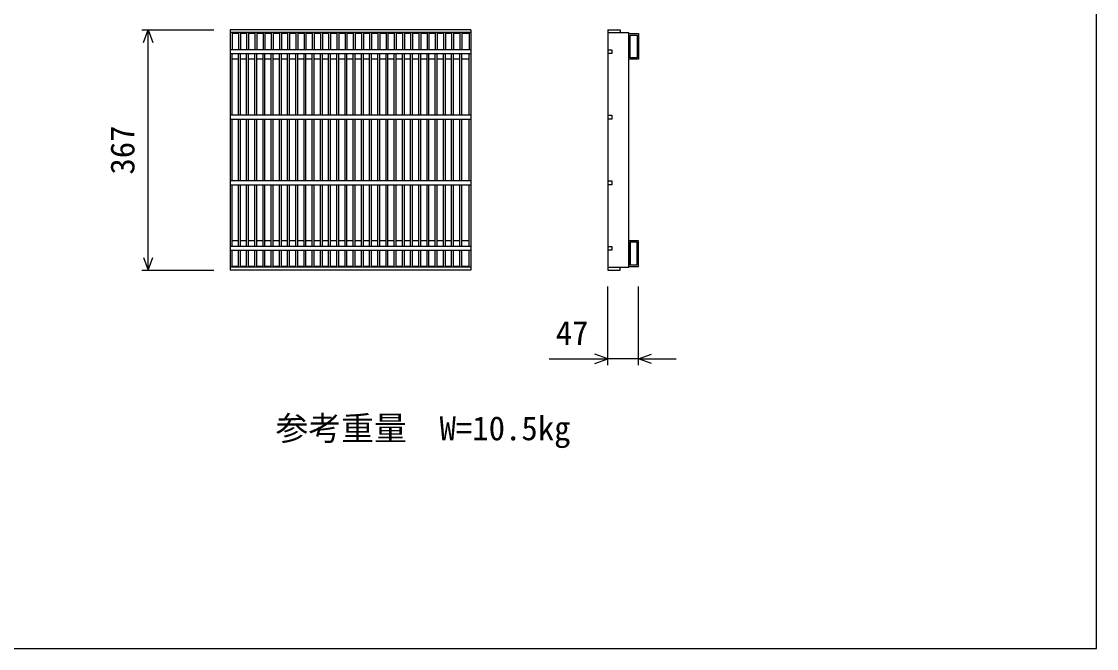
# Model space of a CAD drawing. Units: millimetres, scale not verified. Extents: x 15 to 25215, y 0 to 17820.
# Drawn here: x 12845 to 14483, y 11587 to 12543 of the extents above; entities that cross this region are included whole.
import ezdxf
from ezdxf.enums import TextEntityAlignment as Align

# ---------------------------------------------------------------- set-up
doc = ezdxf.new("R2010")
doc.units = ezdxf.units.MM
doc.header["$LTSCALE"] = 30
doc.layers.add('DIM', color=7, linetype='Continuous', lineweight=25)
doc.layers.add('HATCH', color=6, linetype='Continuous', lineweight=25)
doc.styles.add('ＭＳ ゴシック', font='')
doc.styles.get('ＭＳ ゴシック').set_extended_font_data('MS Gothic')

msp = doc.modelspace()

# ---------------------------------------------------------------- linework, layer by layer
at = {"layer": 'DIM'}
for p, q in [((14483.48, 11586.57), (14483.48, 15586.57)), ((13027.92, 12530.53), (13137.92, 12530.53)), ((13030.83, 12511.07), (13037.92, 12530.53)), ((13037.92, 12163.53), (13037.92, 12530.53)), ((13037.92, 12530.53), (13045, 12511.07)), ((13030.83, 12182.99), (13037.92, 12163.53)), ((13037.92, 12163.53), (13045, 12182.99)), ((13027.92, 12163.53), (13137.92, 12163.53)), ((13738.44, 12018.53), (13738.44, 12138.53)), ((13785.44, 12018.53), (13785.44, 12138.53)), ((13649.28, 12028.53), (13738.44, 12028.53)), ((13738.44, 12028.53), (13718.98, 12035.61)), ((13718.98, 12021.45), (13738.44, 12028.53)), ((13785.44, 12028.53), (13738.44, 12028.53)), ((13785.44, 12028.53), (13804.89, 12035.61)), ((13785.44, 12028.53), (13842.5, 12028.53)), ((13804.89, 12021.45), (13785.44, 12028.53)), ((7983.48, 11586.57), (14483.48, 11586.57))]:
    msp.add_line(p, q, dxfattribs=at)
at = {"layer": 'HATCH'}
for p, q in [((13162.92, 12530.53), (13162.92, 12163.53)), ((13529.92, 12530.53), (13162.92, 12530.53)), ((13529.92, 12526.03), (13162.92, 12526.03)), ((13165.92, 12526.03), (13165.92, 12500.03)), ((13175.42, 12524.53), (13165.92, 12524.53)), ((13175.42, 12526.03), (13175.42, 12500.03)), ((13178.42, 12526.03), (13178.42, 12500.03)), ((13187.92, 12524.53), (13178.42, 12524.53)), ((13187.92, 12526.03), (13187.92, 12500.03)), ((13190.92, 12526.03), (13190.92, 12500.03)), ((13200.42, 12524.53), (13190.92, 12524.53)), ((13200.42, 12526.03), (13200.42, 12500.03)), ((13203.42, 12526.03), (13203.42, 12500.03)), ((13212.92, 12524.53), (13203.42, 12524.53)), ((13212.92, 12526.03), (13212.92, 12500.03)), ((13215.92, 12526.03), (13215.92, 12500.03)), ((13225.42, 12524.53), (13215.92, 12524.53)), ((13225.42, 12526.03), (13225.42, 12500.03)), ((13228.42, 12526.03), (13228.42, 12500.03)), ((13237.92, 12524.53), (13228.42, 12524.53)), ((13237.92, 12526.03), (13237.92, 12500.03)), ((13240.92, 12526.03), (13240.92, 12500.03)), ((13250.42, 12524.53), (13240.92, 12524.53)), ((13250.42, 12526.03), (13250.42, 12500.03)), ((13253.42, 12526.03), (13253.42, 12500.03)), ((13262.92, 12524.53), (13253.42, 12524.53)), ((13262.92, 12526.03), (13262.92, 12500.03)), ((13265.92, 12526.03), (13265.92, 12500.03)), ((13275.42, 12524.53), (13265.92, 12524.53)), ((13275.42, 12526.03), (13275.42, 12500.03)), ((13278.42, 12526.03), (13278.42, 12500.03)), ((13287.92, 12524.53), (13278.42, 12524.53)), ((13287.92, 12526.03), (13287.92, 12500.03)), ((13290.92, 12526.03), (13290.92, 12500.03)), ((13300.42, 12524.53), (13290.92, 12524.53)), ((13300.42, 12526.03), (13300.42, 12500.03)), ((13303.42, 12526.03), (13303.42, 12500.03)), ((13312.92, 12524.53), (13303.42, 12524.53)), ((13312.92, 12526.03), (13312.92, 12500.03)), ((13315.92, 12526.03), (13315.92, 12500.03)), ((13325.42, 12524.53), (13315.92, 12524.53)), ((13325.42, 12526.03), (13325.42, 12500.03)), ((13328.42, 12526.03), (13328.42, 12500.03)), ((13337.92, 12524.53), (13328.42, 12524.53)), ((13337.92, 12526.03), (13337.92, 12500.03)), ((13340.92, 12526.03), (13340.92, 12500.03)), ((13350.42, 12524.53), (13340.92, 12524.53)), ((13350.42, 12526.03), (13350.42, 12500.03)), ((13353.42, 12526.03), (13353.42, 12500.03)), ((13362.92, 12524.53), (13353.42, 12524.53)), ((13362.92, 12526.03), (13362.92, 12500.03)), ((13365.92, 12526.03), (13365.92, 12500.03)), ((13375.42, 12524.53), (13365.92, 12524.53)), ((13375.42, 12526.03), (13375.42, 12500.03)), ((13378.42, 12526.03), (13378.42, 12500.03)), ((13387.92, 12524.53), (13378.42, 12524.53)), ((13387.92, 12526.03), (13387.92, 12500.03)), ((13390.92, 12526.03), (13390.92, 12500.03)), ((13400.42, 12524.53), (13390.92, 12524.53)), ((13400.42, 12526.03), (13400.42, 12500.03)), ((13403.42, 12526.03), (13403.42, 12500.03)), ((13412.92, 12524.53), (13403.42, 12524.53)), ((13412.92, 12526.03), (13412.92, 12500.03)), ((13415.92, 12526.03), (13415.92, 12500.03)), ((13425.42, 12524.53), (13415.92, 12524.53)), ((13425.42, 12526.03), (13425.42, 12500.03)), ((13428.42, 12526.03), (13428.42, 12500.03)), ((13437.92, 12524.53), (13428.42, 12524.53)), ((13437.92, 12526.03), (13437.92, 12500.03)), ((13440.92, 12526.03), (13440.92, 12500.03)), ((13450.42, 12524.53), (13440.92, 12524.53)), ((13450.42, 12526.03), (13450.42, 12500.03)), ((13453.42, 12526.03), (13453.42, 12500.03)), ((13462.92, 12524.53), (13453.42, 12524.53)), ((13462.92, 12526.03), (13462.92, 12500.03)), ((13465.92, 12526.03), (13465.92, 12500.03)), ((13475.42, 12524.53), (13465.92, 12524.53)), ((13475.42, 12526.03), (13475.42, 12500.03)), ((13478.42, 12526.03), (13478.42, 12500.03)), ((13487.92, 12524.53), (13478.42, 12524.53)), ((13487.92, 12526.03), (13487.92, 12500.03)), ((13490.92, 12526.03), (13490.92, 12500.03)), ((13500.42, 12524.53), (13490.92, 12524.53)), ((13500.42, 12526.03), (13500.42, 12500.03)), ((13503.42, 12526.03), (13503.42, 12500.03)), ((13512.92, 12524.53), (13503.42, 12524.53)), ((13512.92, 12526.03), (13512.92, 12500.03)), ((13515.92, 12526.03), (13515.92, 12500.03)), ((13526.92, 12524.53), (13515.92, 12524.53)), ((13526.92, 12526.03), (13526.92, 12500.03)), ((13529.92, 12530.53), (13529.92, 12163.53)), ((13738.44, 12530.53), (13738.44, 12163.53)), ((13738.44, 12530.53), (13757.44, 12530.53)), ((13738.44, 12526.03), (13770.44, 12526.03)), ((13757.44, 12530.53), (13757.44, 12526.03)), ((13770.44, 12168.03), (13770.44, 12526.03)), ((13770.44, 12524.53), (13785.44, 12524.53)), ((13770.44, 12485.53), (13770.44, 12524.53)), ((13772.74, 12522.23), (13783.14, 12522.23)), ((13772.74, 12487.83), (13772.74, 12522.23)), ((13783.14, 12522.23), (13783.14, 12487.83)), ((13785.44, 12524.53), (13785.44, 12485.53)), ((13529.92, 12500.03), (13162.92, 12500.03)), ((13162.92, 12494.03), (13529.92, 12494.03)), ((13165.92, 12400.03), (13165.92, 12494.03)), ((13175.42, 12400.03), (13175.42, 12494.03)), ((13178.42, 12400.03), (13178.42, 12494.03)), ((13187.92, 12400.03), (13187.92, 12494.03)), ((13190.92, 12400.03), (13190.92, 12494.03)), ((13200.42, 12400.03), (13200.42, 12494.03)), ((13203.42, 12400.03), (13203.42, 12494.03)), ((13212.92, 12400.03), (13212.92, 12494.03)), ((13215.92, 12400.03), (13215.92, 12494.03)), ((13225.42, 12400.03), (13225.42, 12494.03)), ((13228.42, 12400.03), (13228.42, 12494.03)), ((13237.92, 12400.03), (13237.92, 12494.03)), ((13240.92, 12400.03), (13240.92, 12494.03)), ((13250.42, 12400.03), (13250.42, 12494.03)), ((13253.42, 12400.03), (13253.42, 12494.03)), ((13262.92, 12400.03), (13262.92, 12494.03)), ((13265.92, 12400.03), (13265.92, 12494.03)), ((13275.42, 12400.03), (13275.42, 12494.03)), ((13278.42, 12400.03), (13278.42, 12494.03)), ((13287.92, 12400.03), (13287.92, 12494.03)), ((13290.92, 12400.03), (13290.92, 12494.03)), ((13300.42, 12400.03), (13300.42, 12494.03)), ((13303.42, 12400.03), (13303.42, 12494.03)), ((13312.92, 12400.03), (13312.92, 12494.03)), ((13315.92, 12400.03), (13315.92, 12494.03)), ((13325.42, 12400.03), (13325.42, 12494.03)), ((13328.42, 12400.03), (13328.42, 12494.03)), ((13337.92, 12400.03), (13337.92, 12494.03)), ((13340.92, 12400.03), (13340.92, 12494.03)), ((13350.42, 12400.03), (13350.42, 12494.03)), ((13353.42, 12400.03), (13353.42, 12494.03)), ((13362.92, 12400.03), (13362.92, 12494.03)), ((13365.92, 12400.03), (13365.92, 12494.03)), ((13375.42, 12400.03), (13375.42, 12494.03)), ((13378.42, 12400.03), (13378.42, 12494.03)), ((13387.92, 12400.03), (13387.92, 12494.03)), ((13390.92, 12400.03), (13390.92, 12494.03)), ((13400.42, 12400.03), (13400.42, 12494.03)), ((13403.42, 12400.03), (13403.42, 12494.03)), ((13412.92, 12400.03), (13412.92, 12494.03)), ((13415.92, 12400.03), (13415.92, 12494.03)), ((13425.42, 12400.03), (13425.42, 12494.03)), ((13428.42, 12400.03), (13428.42, 12494.03)), ((13437.92, 12400.03), (13437.92, 12494.03)), ((13440.92, 12400.03), (13440.92, 12494.03)), ((13450.42, 12400.03), (13450.42, 12494.03)), ((13453.42, 12400.03), (13453.42, 12494.03)), ((13462.92, 12400.03), (13462.92, 12494.03)), ((13465.92, 12400.03), (13465.92, 12494.03)), ((13475.42, 12400.03), (13475.42, 12494.03)), ((13478.42, 12400.03), (13478.42, 12494.03)), ((13487.92, 12400.03), (13487.92, 12494.03)), ((13490.92, 12400.03), (13490.92, 12494.03)), ((13500.42, 12400.03), (13500.42, 12494.03)), ((13503.42, 12400.03), (13503.42, 12494.03)), ((13512.92, 12400.03), (13512.92, 12494.03)), ((13515.92, 12400.03), (13515.92, 12494.03)), ((13526.92, 12400.03), (13526.92, 12494.03)), ((13738.44, 12500.03), (13744.44, 12500.03)), ((13744.44, 12494.03), (13738.44, 12494.03)), ((13744.44, 12500.03), (13744.44, 12494.03)), ((13783.14, 12487.83), (13772.74, 12487.83)), ((13175.42, 12485.53), (13165.92, 12485.53)), ((13187.92, 12485.53), (13178.42, 12485.53)), ((13200.42, 12485.53), (13190.92, 12485.53)), ((13212.92, 12485.53), (13203.42, 12485.53)), ((13225.42, 12485.53), (13215.92, 12485.53)), ((13237.92, 12485.53), (13228.42, 12485.53)), ((13250.42, 12485.53), (13240.92, 12485.53)), ((13262.92, 12485.53), (13253.42, 12485.53)), ((13275.42, 12485.53), (13265.92, 12485.53)), ((13287.92, 12485.53), (13278.42, 12485.53)), ((13300.42, 12485.53), (13290.92, 12485.53)), ((13312.92, 12485.53), (13303.42, 12485.53)), ((13325.42, 12485.53), (13315.92, 12485.53)), ((13337.92, 12485.53), (13328.42, 12485.53)), ((13350.42, 12485.53), (13340.92, 12485.53)), ((13362.92, 12485.53), (13353.42, 12485.53)), ((13375.42, 12485.53), (13365.92, 12485.53)), ((13387.92, 12485.53), (13378.42, 12485.53)), ((13400.42, 12485.53), (13390.92, 12485.53)), ((13412.92, 12485.53), (13403.42, 12485.53)), ((13425.42, 12485.53), (13415.92, 12485.53)), ((13437.92, 12485.53), (13428.42, 12485.53)), ((13450.42, 12485.53), (13440.92, 12485.53)), ((13462.92, 12485.53), (13453.42, 12485.53)), ((13475.42, 12485.53), (13465.92, 12485.53)), ((13487.92, 12485.53), (13478.42, 12485.53)), ((13500.42, 12485.53), (13490.92, 12485.53)), ((13512.92, 12485.53), (13503.42, 12485.53)), ((13526.92, 12485.53), (13515.92, 12485.53)), ((13785.44, 12485.53), (13770.44, 12485.53)), ((13529.92, 12400.03), (13162.92, 12400.03)), ((13162.92, 12394.03), (13529.92, 12394.03)), ((13165.92, 12300.03), (13165.92, 12394.03)), ((13175.42, 12300.03), (13175.42, 12394.03)), ((13178.42, 12300.03), (13178.42, 12394.03)), ((13187.92, 12300.03), (13187.92, 12394.03)), ((13190.92, 12300.03), (13190.92, 12394.03)), ((13200.42, 12300.03), (13200.42, 12394.03)), ((13203.42, 12300.03), (13203.42, 12394.03)), ((13212.92, 12300.03), (13212.92, 12394.03)), ((13215.92, 12300.03), (13215.92, 12394.03)), ((13225.42, 12300.03), (13225.42, 12394.03)), ((13228.42, 12300.03), (13228.42, 12394.03)), ((13237.92, 12300.03), (13237.92, 12394.03)), ((13240.92, 12300.03), (13240.92, 12394.03)), ((13250.42, 12300.03), (13250.42, 12394.03)), ((13253.42, 12300.03), (13253.42, 12394.03)), ((13262.92, 12300.03), (13262.92, 12394.03)), ((13265.92, 12300.03), (13265.92, 12394.03)), ((13275.42, 12300.03), (13275.42, 12394.03)), ((13278.42, 12300.03), (13278.42, 12394.03)), ((13287.92, 12300.03), (13287.92, 12394.03)), ((13290.92, 12300.03), (13290.92, 12394.03)), ((13300.42, 12300.03), (13300.42, 12394.03)), ((13303.42, 12300.03), (13303.42, 12394.03)), ((13312.92, 12300.03), (13312.92, 12394.03)), ((13315.92, 12300.03), (13315.92, 12394.03)), ((13325.42, 12300.03), (13325.42, 12394.03)), ((13328.42, 12300.03), (13328.42, 12394.03)), ((13337.92, 12300.03), (13337.92, 12394.03)), ((13340.92, 12300.03), (13340.92, 12394.03)), ((13350.42, 12300.03), (13350.42, 12394.03)), ((13353.42, 12300.03), (13353.42, 12394.03)), ((13362.92, 12300.03), (13362.92, 12394.03)), ((13365.92, 12300.03), (13365.92, 12394.03)), ((13375.42, 12300.03), (13375.42, 12394.03)), ((13378.42, 12300.03), (13378.42, 12394.03)), ((13387.92, 12300.03), (13387.92, 12394.03)), ((13390.92, 12300.03), (13390.92, 12394.03)), ((13400.42, 12300.03), (13400.42, 12394.03)), ((13403.42, 12300.03), (13403.42, 12394.03)), ((13412.92, 12300.03), (13412.92, 12394.03)), ((13415.92, 12300.03), (13415.92, 12394.03)), ((13425.42, 12300.03), (13425.42, 12394.03)), ((13428.42, 12300.03), (13428.42, 12394.03)), ((13437.92, 12300.03), (13437.92, 12394.03)), ((13440.92, 12300.03), (13440.92, 12394.03)), ((13450.42, 12300.03), (13450.42, 12394.03)), ((13453.42, 12300.03), (13453.42, 12394.03)), ((13462.92, 12300.03), (13462.92, 12394.03)), ((13465.92, 12300.03), (13465.92, 12394.03)), ((13475.42, 12300.03), (13475.42, 12394.03)), ((13478.42, 12300.03), (13478.42, 12394.03)), ((13487.92, 12300.03), (13487.92, 12394.03)), ((13490.92, 12300.03), (13490.92, 12394.03)), ((13500.42, 12300.03), (13500.42, 12394.03)), ((13503.42, 12300.03), (13503.42, 12394.03)), ((13512.92, 12300.03), (13512.92, 12394.03)), ((13515.92, 12300.03), (13515.92, 12394.03)), ((13526.92, 12300.03), (13526.92, 12394.03)), ((13738.44, 12400.03), (13744.44, 12400.03)), ((13744.44, 12394.03), (13738.44, 12394.03)), ((13744.44, 12400.03), (13744.44, 12394.03)), ((13529.92, 12300.03), (13162.92, 12300.03)), ((13162.92, 12294.03), (13529.92, 12294.03)), ((13165.92, 12200.03), (13165.92, 12294.03)), ((13175.42, 12200.03), (13175.42, 12294.03)), ((13178.42, 12200.03), (13178.42, 12294.03)), ((13187.92, 12200.03), (13187.92, 12294.03)), ((13190.92, 12200.03), (13190.92, 12294.03)), ((13200.42, 12200.03), (13200.42, 12294.03)), ((13203.42, 12200.03), (13203.42, 12294.03)), ((13212.92, 12200.03), (13212.92, 12294.03)), ((13215.92, 12200.03), (13215.92, 12294.03)), ((13225.42, 12200.03), (13225.42, 12294.03)), ((13228.42, 12200.03), (13228.42, 12294.03)), ((13237.92, 12200.03), (13237.92, 12294.03)), ((13240.92, 12200.03), (13240.92, 12294.03)), ((13250.42, 12200.03), (13250.42, 12294.03)), ((13253.42, 12200.03), (13253.42, 12294.03)), ((13262.92, 12200.03), (13262.92, 12294.03)), ((13265.92, 12200.03), (13265.92, 12294.03)), ((13275.42, 12200.03), (13275.42, 12294.03)), ((13278.42, 12200.03), (13278.42, 12294.03)), ((13287.92, 12200.03), (13287.92, 12294.03)), ((13290.92, 12200.03), (13290.92, 12294.03)), ((13300.42, 12200.03), (13300.42, 12294.03)), ((13303.42, 12200.03), (13303.42, 12294.03)), ((13312.92, 12200.03), (13312.92, 12294.03)), ((13315.92, 12200.03), (13315.92, 12294.03)), ((13325.42, 12200.03), (13325.42, 12294.03)), ((13328.42, 12200.03), (13328.42, 12294.03)), ((13337.92, 12200.03), (13337.92, 12294.03)), ((13340.92, 12200.03), (13340.92, 12294.03)), ((13350.42, 12200.03), (13350.42, 12294.03)), ((13353.42, 12200.03), (13353.42, 12294.03)), ((13362.92, 12200.03), (13362.92, 12294.03)), ((13365.92, 12200.03), (13365.92, 12294.03)), ((13375.42, 12200.03), (13375.42, 12294.03)), ((13378.42, 12200.03), (13378.42, 12294.03)), ((13387.92, 12200.03), (13387.92, 12294.03)), ((13390.92, 12200.03), (13390.92, 12294.03)), ((13400.42, 12200.03), (13400.42, 12294.03)), ((13403.42, 12200.03), (13403.42, 12294.03)), ((13412.92, 12200.03), (13412.92, 12294.03)), ((13415.92, 12200.03), (13415.92, 12294.03)), ((13425.42, 12200.03), (13425.42, 12294.03)), ((13428.42, 12200.03), (13428.42, 12294.03)), ((13437.92, 12200.03), (13437.92, 12294.03)), ((13440.92, 12200.03), (13440.92, 12294.03)), ((13450.42, 12200.03), (13450.42, 12294.03)), ((13453.42, 12200.03), (13453.42, 12294.03)), ((13462.92, 12200.03), (13462.92, 12294.03)), ((13465.92, 12200.03), (13465.92, 12294.03)), ((13475.42, 12200.03), (13475.42, 12294.03)), ((13478.42, 12200.03), (13478.42, 12294.03)), ((13487.92, 12200.03), (13487.92, 12294.03)), ((13490.92, 12200.03), (13490.92, 12294.03)), ((13500.42, 12200.03), (13500.42, 12294.03)), ((13503.42, 12200.03), (13503.42, 12294.03)), ((13512.92, 12200.03), (13512.92, 12294.03)), ((13515.92, 12200.03), (13515.92, 12294.03)), ((13526.92, 12200.03), (13526.92, 12294.03)), ((13738.44, 12300.03), (13744.44, 12300.03)), ((13744.44, 12294.03), (13738.44, 12294.03)), ((13744.44, 12300.03), (13744.44, 12294.03)), ((13529.92, 12200.03), (13162.92, 12200.03)), ((13162.92, 12194.03), (13529.92, 12194.03)), ((13175.42, 12208.53), (13165.92, 12208.53)), ((13165.92, 12168.03), (13165.92, 12194.03)), ((13175.42, 12168.03), (13175.42, 12194.03)), ((13187.92, 12208.53), (13178.42, 12208.53)), ((13178.42, 12168.03), (13178.42, 12194.03)), ((13187.92, 12168.03), (13187.92, 12194.03)), ((13200.42, 12208.53), (13190.92, 12208.53)), ((13190.92, 12168.03), (13190.92, 12194.03)), ((13200.42, 12168.03), (13200.42, 12194.03)), ((13212.92, 12208.53), (13203.42, 12208.53)), ((13203.42, 12168.03), (13203.42, 12194.03)), ((13212.92, 12168.03), (13212.92, 12194.03)), ((13225.42, 12208.53), (13215.92, 12208.53)), ((13215.92, 12168.03), (13215.92, 12194.03)), ((13225.42, 12168.03), (13225.42, 12194.03)), ((13237.92, 12208.53), (13228.42, 12208.53)), ((13228.42, 12168.03), (13228.42, 12194.03)), ((13237.92, 12168.03), (13237.92, 12194.03)), ((13250.42, 12208.53), (13240.92, 12208.53)), ((13240.92, 12168.03), (13240.92, 12194.03)), ((13250.42, 12168.03), (13250.42, 12194.03)), ((13262.92, 12208.53), (13253.42, 12208.53)), ((13253.42, 12168.03), (13253.42, 12194.03)), ((13262.92, 12168.03), (13262.92, 12194.03)), ((13275.42, 12208.53), (13265.92, 12208.53)), ((13265.92, 12168.03), (13265.92, 12194.03)), ((13275.42, 12168.03), (13275.42, 12194.03)), ((13287.92, 12208.53), (13278.42, 12208.53)), ((13278.42, 12168.03), (13278.42, 12194.03)), ((13287.92, 12168.03), (13287.92, 12194.03)), ((13300.42, 12208.53), (13290.92, 12208.53)), ((13290.92, 12168.03), (13290.92, 12194.03)), ((13300.42, 12168.03), (13300.42, 12194.03)), ((13312.92, 12208.53), (13303.42, 12208.53)), ((13303.42, 12168.03), (13303.42, 12194.03)), ((13312.92, 12168.03), (13312.92, 12194.03)), ((13325.42, 12208.53), (13315.92, 12208.53)), ((13315.92, 12168.03), (13315.92, 12194.03)), ((13325.42, 12168.03), (13325.42, 12194.03)), ((13337.92, 12208.53), (13328.42, 12208.53)), ((13328.42, 12168.03), (13328.42, 12194.03)), ((13337.92, 12168.03), (13337.92, 12194.03)), ((13350.42, 12208.53), (13340.92, 12208.53)), ((13340.92, 12168.03), (13340.92, 12194.03)), ((13350.42, 12168.03), (13350.42, 12194.03)), ((13362.92, 12208.53), (13353.42, 12208.53)), ((13353.42, 12168.03), (13353.42, 12194.03)), ((13362.92, 12168.03), (13362.92, 12194.03)), ((13375.42, 12208.53), (13365.92, 12208.53)), ((13365.92, 12168.03), (13365.92, 12194.03)), ((13375.42, 12168.03), (13375.42, 12194.03)), ((13387.92, 12208.53), (13378.42, 12208.53)), ((13378.42, 12168.03), (13378.42, 12194.03)), ((13387.92, 12168.03), (13387.92, 12194.03)), ((13400.42, 12208.53), (13390.92, 12208.53)), ((13390.92, 12168.03), (13390.92, 12194.03)), ((13400.42, 12168.03), (13400.42, 12194.03)), ((13412.92, 12208.53), (13403.42, 12208.53)), ((13403.42, 12168.03), (13403.42, 12194.03)), ((13412.92, 12168.03), (13412.92, 12194.03)), ((13425.42, 12208.53), (13415.92, 12208.53)), ((13415.92, 12168.03), (13415.92, 12194.03)), ((13425.42, 12168.03), (13425.42, 12194.03)), ((13437.92, 12208.53), (13428.42, 12208.53)), ((13428.42, 12168.03), (13428.42, 12194.03)), ((13437.92, 12168.03), (13437.92, 12194.03)), ((13450.42, 12208.53), (13440.92, 12208.53)), ((13440.92, 12168.03), (13440.92, 12194.03)), ((13450.42, 12168.03), (13450.42, 12194.03)), ((13462.92, 12208.53), (13453.42, 12208.53)), ((13453.42, 12168.03), (13453.42, 12194.03)), ((13462.92, 12168.03), (13462.92, 12194.03)), ((13475.42, 12208.53), (13465.92, 12208.53)), ((13465.92, 12168.03), (13465.92, 12194.03)), ((13475.42, 12168.03), (13475.42, 12194.03)), ((13487.92, 12208.53), (13478.42, 12208.53)), ((13478.42, 12168.03), (13478.42, 12194.03)), ((13487.92, 12168.03), (13487.92, 12194.03)), ((13500.42, 12208.53), (13490.92, 12208.53)), ((13490.92, 12168.03), (13490.92, 12194.03)), ((13500.42, 12168.03), (13500.42, 12194.03)), ((13512.92, 12208.53), (13503.42, 12208.53)), ((13503.42, 12168.03), (13503.42, 12194.03)), ((13512.92, 12168.03), (13512.92, 12194.03)), ((13526.92, 12208.53), (13515.92, 12208.53)), ((13515.92, 12168.03), (13515.92, 12194.03)), ((13526.92, 12168.03), (13526.92, 12194.03)), ((13738.44, 12200.03), (13744.44, 12200.03)), ((13744.44, 12194.03), (13738.44, 12194.03)), ((13744.44, 12200.03), (13744.44, 12194.03)), ((13785.44, 12208.53), (13770.44, 12208.53)), ((13770.44, 12208.53), (13770.44, 12169.53)), ((13783.14, 12206.23), (13772.74, 12206.23)), ((13772.74, 12206.23), (13772.74, 12171.83)), ((13783.14, 12171.83), (13783.14, 12206.23)), ((13785.44, 12169.53), (13785.44, 12208.53)), ((13529.92, 12168.03), (13162.92, 12168.03)), ((13529.92, 12163.53), (13162.92, 12163.53)), ((13175.42, 12169.53), (13165.92, 12169.53)), ((13187.92, 12169.53), (13178.42, 12169.53)), ((13200.42, 12169.53), (13190.92, 12169.53)), ((13212.92, 12169.53), (13203.42, 12169.53)), ((13225.42, 12169.53), (13215.92, 12169.53)), ((13237.92, 12169.53), (13228.42, 12169.53)), ((13250.42, 12169.53), (13240.92, 12169.53)), ((13262.92, 12169.53), (13253.42, 12169.53)), ((13275.42, 12169.53), (13265.92, 12169.53)), ((13287.92, 12169.53), (13278.42, 12169.53)), ((13300.42, 12169.53), (13290.92, 12169.53)), ((13312.92, 12169.53), (13303.42, 12169.53)), ((13325.42, 12169.53), (13315.92, 12169.53)), ((13337.92, 12169.53), (13328.42, 12169.53)), ((13350.42, 12169.53), (13340.92, 12169.53)), ((13362.92, 12169.53), (13353.42, 12169.53)), ((13375.42, 12169.53), (13365.92, 12169.53)), ((13387.92, 12169.53), (13378.42, 12169.53)), ((13400.42, 12169.53), (13390.92, 12169.53)), ((13412.92, 12169.53), (13403.42, 12169.53)), ((13425.42, 12169.53), (13415.92, 12169.53)), ((13437.92, 12169.53), (13428.42, 12169.53)), ((13450.42, 12169.53), (13440.92, 12169.53)), ((13462.92, 12169.53), (13453.42, 12169.53)), ((13475.42, 12169.53), (13465.92, 12169.53)), ((13487.92, 12169.53), (13478.42, 12169.53)), ((13500.42, 12169.53), (13490.92, 12169.53)), ((13512.92, 12169.53), (13503.42, 12169.53)), ((13526.92, 12169.53), (13515.92, 12169.53)), ((13738.44, 12168.03), (13770.44, 12168.03)), ((13738.44, 12163.53), (13757.44, 12163.53)), ((13757.44, 12163.53), (13757.44, 12168.03)), ((13770.44, 12169.53), (13785.44, 12169.53)), ((13772.74, 12171.83), (13783.14, 12171.83))]:
    msp.add_line(p, q, dxfattribs=at)

# ---------------------------------------------------------------- texts
at = {"layer": 'DIM', "style": 'ＭＳ ゴシック'}
msp.add_text('367', height=36.66, rotation=90, dxfattribs=at).set_placement((13027.92, 12309.53), align=Align.BOTTOM_LEFT)
for s, p in [('47', (13659.16, 12038.53)), ('参考重量\u3000W=10.5kg', (13232.05, 11893.22))]:
    msp.add_text(s, height=36.66, dxfattribs=at).set_placement(p, align=Align.BOTTOM_LEFT)

doc.saveas('drawing.dxf')
